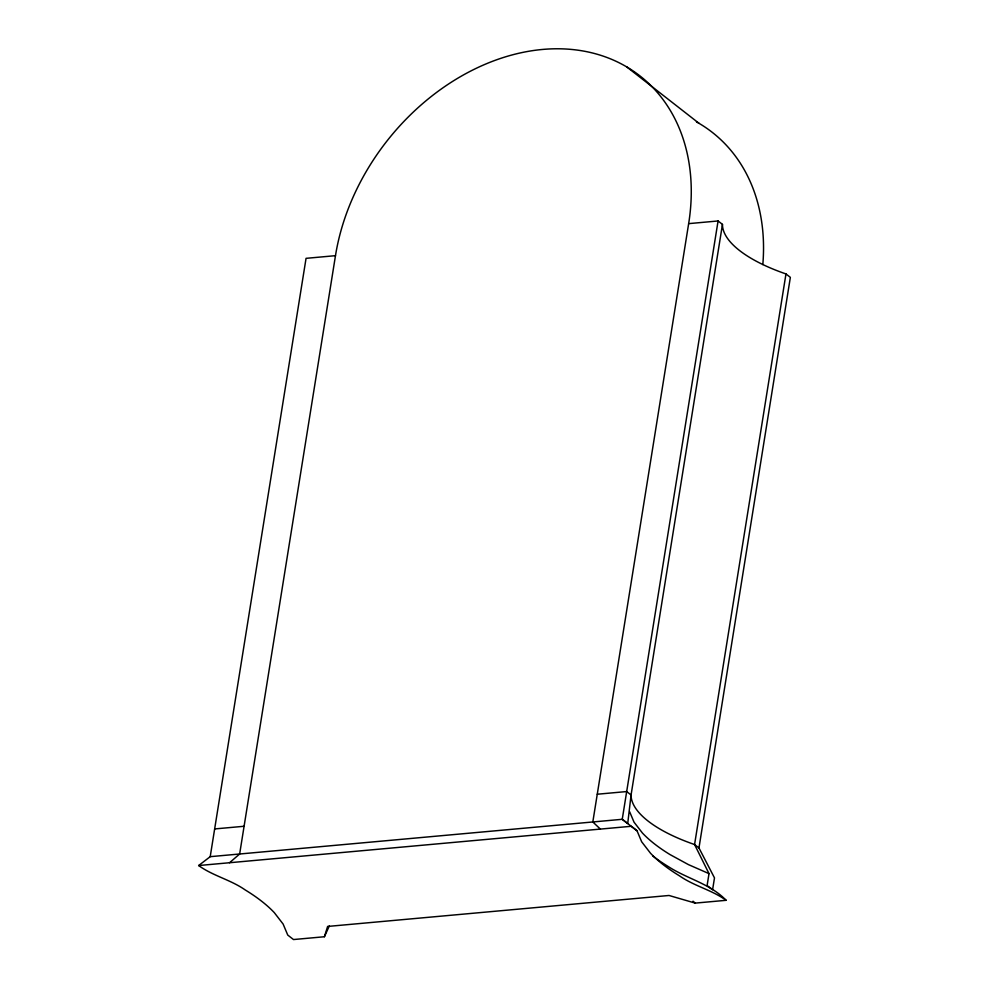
<?xml version="1.0" encoding="UTF-8"?>
<svg xmlns="http://www.w3.org/2000/svg" width="989" height="989" viewBox="0 0 989 989"><rect width="100%" height="100%" fill="white"/><g stroke="black" fill="none" stroke-linecap="round" stroke-linejoin="round"><path stroke-width="1.48" d="M329.362 925.852L324.404 936.744L293.498 939.55L287.75 935.062L283.114 924.047L274.287 912.624A200.099 74.954 9.1 0 0 245.26 889.976C230.783 879.802 212.796 875.846 198.641 865.536L210.212 856.672L622.242 819.3L627.718 823.577L631.069 794.983L722.465 224.379L718.076 220.967L688.653 223.638A207.752 159.316 -52 0 0 542.528 49.45A207.752 159.316 -52 0 0 335.481 255.669L239.647 854.001L229.547 862.729M210.212 856.672L306.058 258.339L335.481 255.669M688.653 223.638L592.819 821.97L600.372 829.091M718.076 220.967L622.242 819.3L637.027 830.772L641.663 841.787L650.502 853.223A200.099 74.954 9.1 0 0 679.517 875.858C693.994 886.033 711.993 890.001 726.136 900.311L695.23 903.105L669.021 895.478L327.619 926.446L324.404 936.744M722.465 224.379A122.401 45.853 9.1 0 0 785.971 273.941L694.575 844.532L709.014 873.633L707.11 885.514L712.587 889.791L714.491 877.898L698.963 847.956L694.575 844.532A122.401 45.853 9.1 0 1 631.069 794.983L626.692 791.559L597.257 794.229M698.963 847.956L790.359 277.353L785.971 273.941M214.662 828.943L244.085 826.272M198.641 865.536L631.279 826.285L637.027 830.772M709.014 873.633L688.431 864.609L670.097 854.62A190.568 71.393 9.1 0 1 642.454 833.059L634.036 822.168L629.622 811.685M726.136 900.311C710.09 883.597 687.108 878.825 668.193 866.512A190.568 71.393 9.1 0 1 652.703 855.881M626.742 66.918L699.013 123.316M693.029 901.177L695.23 903.105M696.441 121.845A207.752 159.316 -52 0 1 762.816 264.582"/></g></svg>
